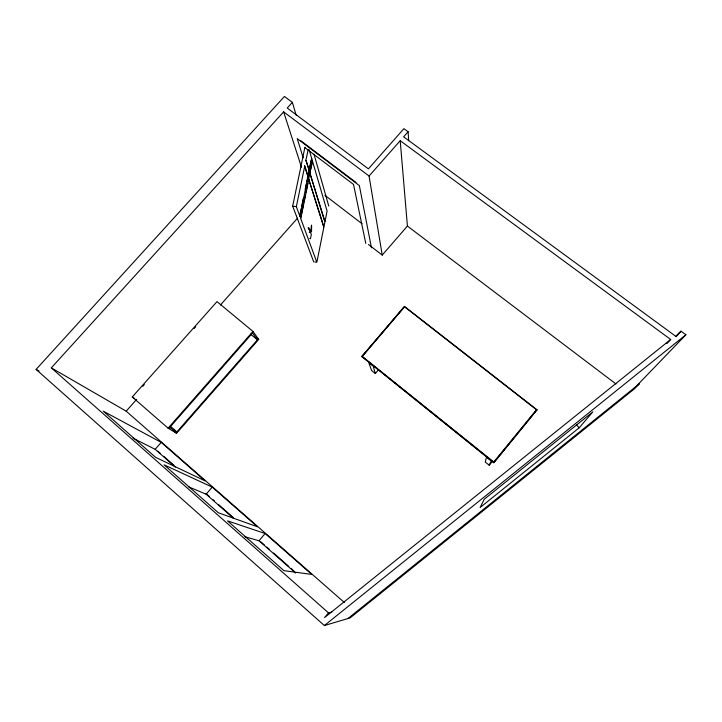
<?xml version="1.0" encoding="UTF-8"?>
<svg xmlns="http://www.w3.org/2000/svg" width="722" height="722" viewBox="0 0 722 722"><rect width="100%" height="100%" fill="white"/><g stroke="black" fill="none" stroke-linecap="round" stroke-linejoin="round"><path stroke-width="1.08" d="M317.075 261.202L323.916 226.916L308.79 179.435L323.7 226.879M324.115 225.932L324.972 221.627L310.009 173.524L324.756 221.591M325.126 220.878L327.075 211.086L309.133 149.68M311.471 225.111L311.011 229.244L309.621 231.094M299.639 216.248L301.191 208.703M301.634 206.555L303.402 197.936M305.18 189.317L306.281 183.929M306.733 181.782L307.834 176.394L304.531 165.861M309.458 168.506L311.272 159.697M311.751 158.632L309.233 169.607M300.722 217.484L303.439 204.272M303.89 202.07L305.478 194.362M305.929 192.16L307.734 183.352M308.186 181.15L308.637 178.948L307.987 176.854L308.89 178.984L300.749 218.613M309.458 174.959L309.855 173.036L309.206 170.915L310.108 173.063L308.863 177.856M312.048 162.351L310.027 172.197L312.527 161.286M296.345 206.663L304.783 165.889L308.086 176.421L299.892 216.284L296.345 206.663L292.672 206.158L301.146 165.41M306.218 158.948L308.132 149.743M301.381 164.282L302.41 159.327M302.59 158.47L304.928 147.216M404.5 306.453L536.987 409.798L493.785 462.721L361.767 356.433L404.5 306.453L362.282 356.433L493.758 461.99M493.785 462.721L536.987 409.798M489.218 465.23L491.249 460.961L486.502 457.143L485.247 462.035L489.218 465.23L491.736 462.143M536.455 409.798L493.731 462.044M636.217 386.315L685.9 334.755L681.008 331.181L676.162 336.605L403.634 136.819L408.111 131.747L403.905 128.669L368.41 168.876L287.221 108.029L292.356 102.371L284.441 96.459L36.1 369.411L324.377 625.541L350.143 617.888L634.575 388.716L639.304 383.833L347.959 618.537M331.723 612.211L328.483 612.843L324.593 617.554L670.675 339.475L400.205 140.709L369.068 176.033L382.236 255.101L407.416 226.058L400.205 140.709M244.929 536.762L258.999 540.769L265.136 533.522L311.796 574.441L283.881 570.633L227.547 520.887L265.136 533.522M363.906 354.322L361.866 356.722L404.591 306.814L536.861 410.033M375.332 373.536L373.13 366.045L368.68 362.471L371.613 370.539L375.332 373.536L377.841 370.594L377.407 368.581M188.586 486.827L206.131 494.2L212.232 487.115L257.465 526.798L218.315 512.746L164.065 464.833L212.232 487.115M579.143 427.83L592.852 411.874L484.236 499.263L480.112 507.557L579.143 427.83L576.427 424.689M169.616 427.469L176.872 431.918L257.456 339.836L252.538 332.995L168.731 428.561M168.064 428.146L176.556 433.308L258.693 339.439L252.989 331.425L217.006 301.615L132.261 396.965L168.109 428.191L252.989 331.425M133.029 438.182L155.149 449.31L161.214 442.387L205.102 480.879L155.546 457.324L103.246 411.143L161.214 442.387M369.068 176.033L283.638 111.847L51.307 367.868L126.179 411.17L136.648 399.374M220.454 304.991L297.518 218.197M142.812 386.306L144.301 384.636M194.182 328.51L195.671 326.831M666.857 343.627L670.675 339.475M675.801 336.407L679.637 332.282M676.442 336.073L677.967 334.439M679.483 332.815L681.008 331.181M324.377 625.541L685.9 334.755M309.314 232.619L311.525 231.654L311.624 225.562M309.711 238.54L310.469 238.648L311.308 234.497L308.935 227.818L308.159 227.71L308.845 229.623M314.756 262.005L316.859 262.303L300.912 219.064M36.1 369.411L39.051 371.045M132.261 396.965L134.707 398.526M300.893 140.808L356 182.458M305.099 147.784L353.5 184.426L365.792 243.458M407.416 226.058L615.965 383.96M324.873 195.274L362.038 223.748M368.473 244.496L382.236 255.101M361.767 356.433L493.857 462.558M256.5 337.634L258.693 339.439M250.597 334.196L257.456 339.836M170.23 426.133L176.872 431.918M173.118 430.312L176.556 433.308M126.179 411.17L344.403 602.545M157.793 451.088L160.329 453.317M163.714 456.295L173.858 465.221M205.969 493.505L209.353 496.483M212.728 499.462L214.425 500.951M218.649 504.669L233.016 517.322M260.904 541.879L264.288 544.857M266.824 547.086L269.36 549.325M273.584 553.043L288.8 566.436M291.336 568.674L293.863 570.903M155.149 449.31L175.392 467.134M206.131 494.2L233.757 518.531M258.999 540.769L295.641 573.033M51.307 367.868L328.483 612.843M292.672 206.158L296.309 215.779M296.471 216.203L297.193 218.116M297.356 218.558L313.709 261.851M283.638 111.847L301.489 167.251M303.213 157.874L297.211 138.606L359.357 185.581L371.451 247.808M292.356 102.371L296.2 115.24M313.989 154.075L328.754 206.041M408.111 131.747L408.697 140.664M309.061 170.446L308.068 175.284L309.314 170.473L305.785 159.779L309.061 170.446"/></g></svg>
